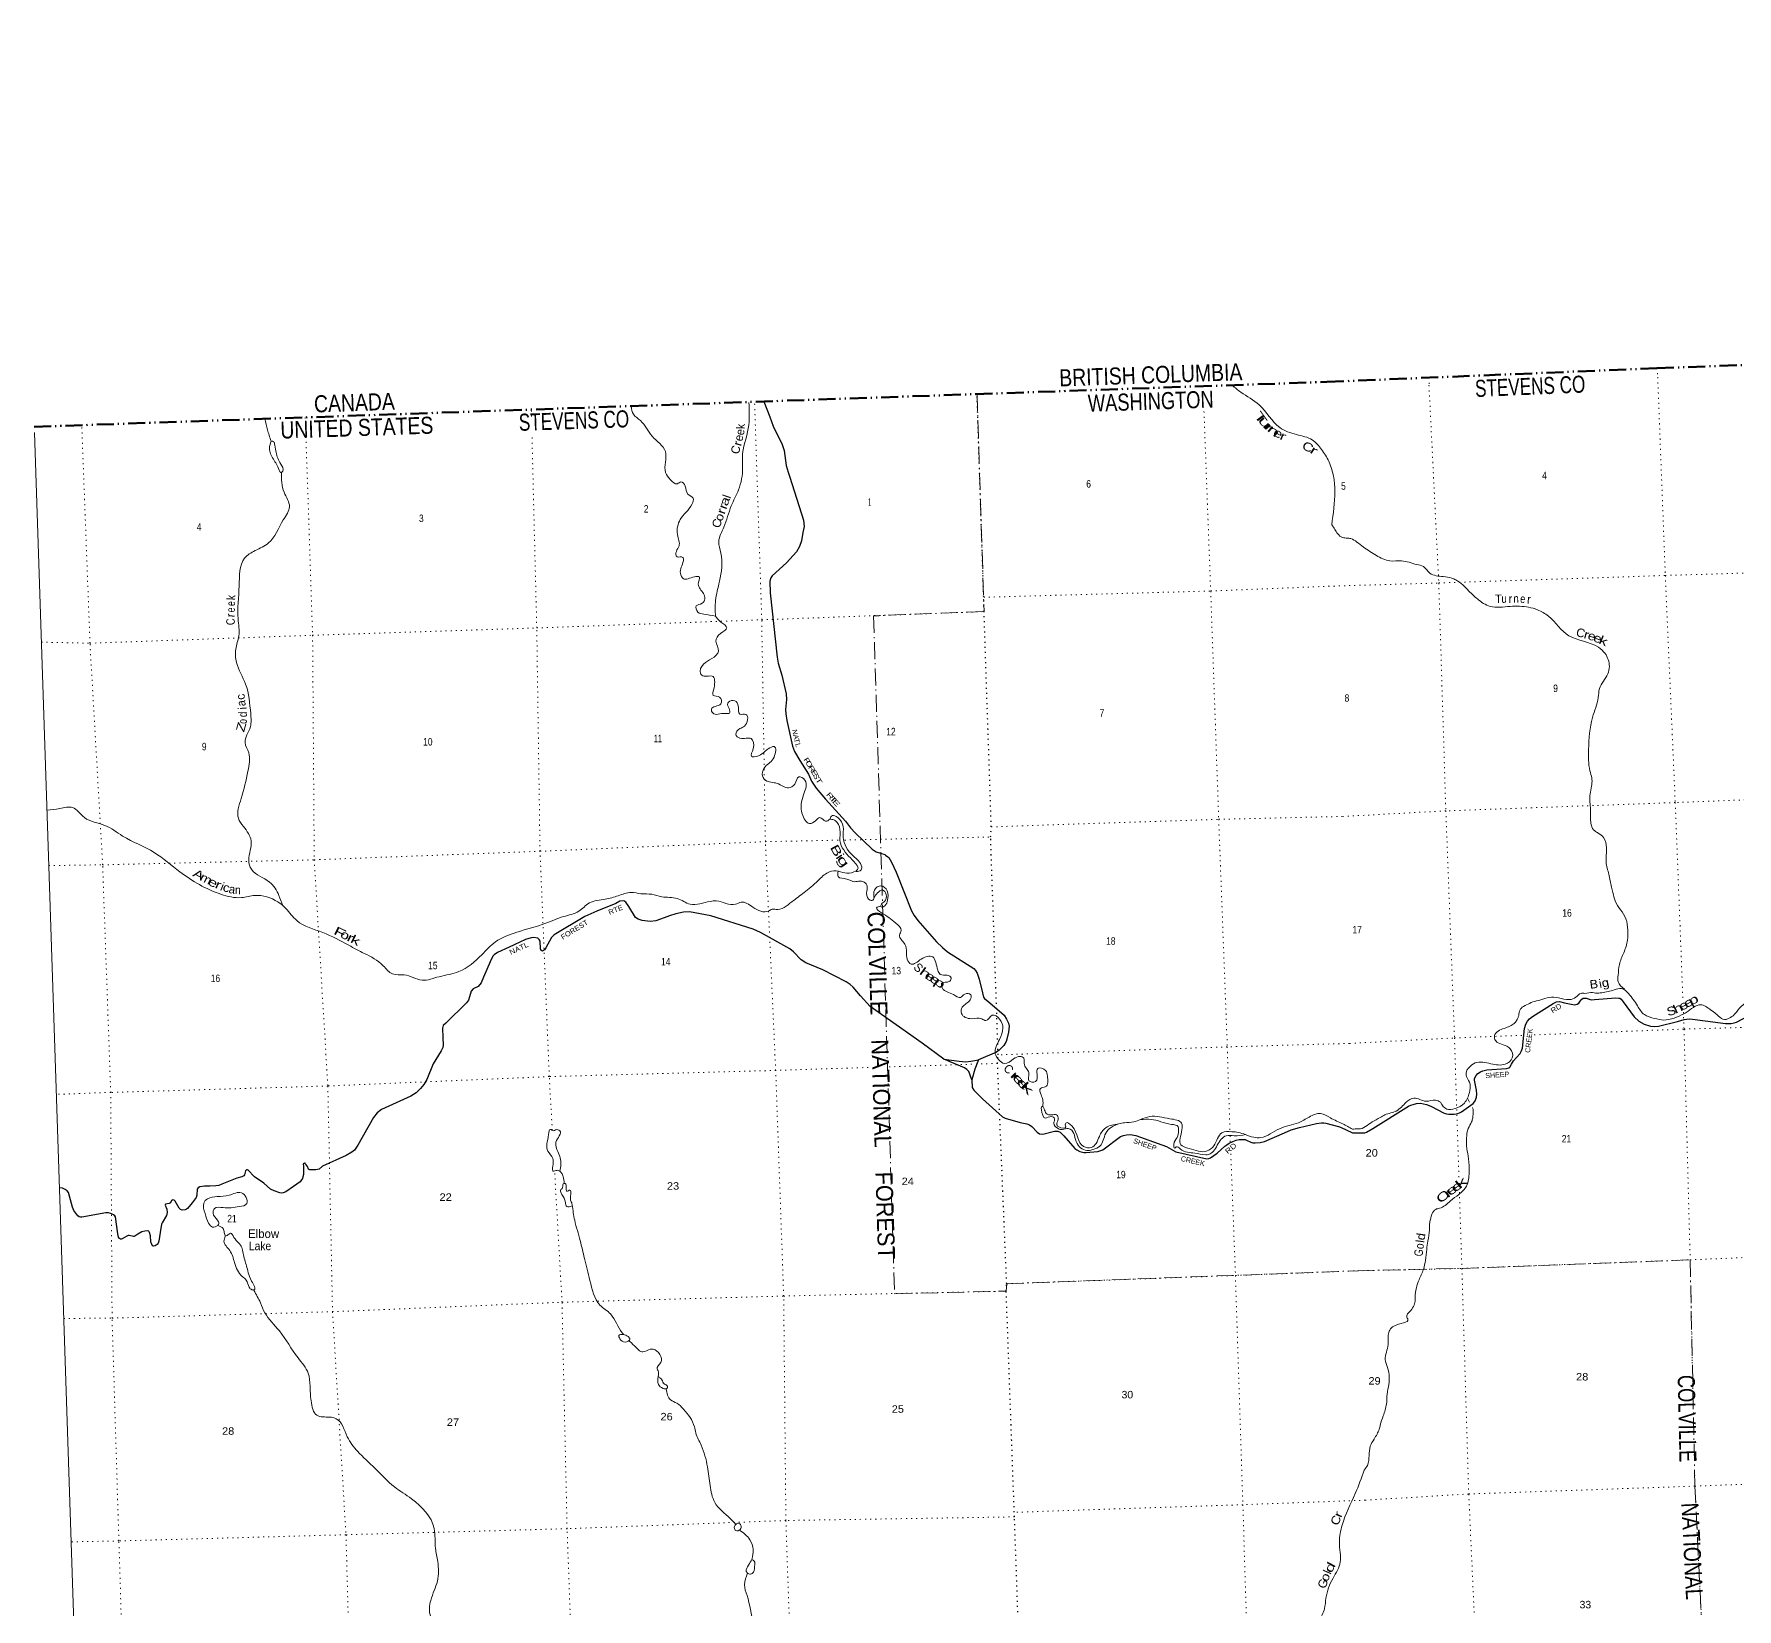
# Model space of a CAD drawing. Header units: feet. Extents: x 727543 to 978287, y 379550 to 572970.
# Drawn here: x 727543 to 767465, y 536033 to 572955 of the extents above; entities that cross this region are included whole.
import ezdxf
from ezdxf.enums import TextEntityAlignment as Align

# ---------------------------------------------------------------- set-up
doc = ezdxf.new("R2010")
doc.units = ezdxf.units.FT
doc.header["$LTSCALE"] = 80
for name, pattern in [('DASH_DOUBLE_DOT', [9.2, 5, -1.2, 0.3, -1.2, 0.3, -1.2]), ('DOT_DASHED', [7.7, 5, -1.2, 0.3, -1.2]), ('DOTTED', [1.5, 0.3, -1.2])]:
    doc.linetypes.add(name, pattern=pattern)
for name, color, linetype, lineweight in [('10', 7, 'DASH_DOUBLE_DOT', 70), ('29', 7, 'Continuous', 25), ('39', 7, 'Continuous', 13), ('4', 7, 'Continuous', 13), ('44', 7, 'DOT_DASHED', 13), ('6', 7, 'DOTTED', 25), ('7', 7, 'DOTTED', 13)]:
    doc.layers.add(name, color=color, linetype=linetype, lineweight=lineweight)
for name, color, linetype in [('12', 7, 'Continuous'), ('30', 7, 'Continuous'), ('41', 7, 'Continuous')]:
    doc.layers.add(name, color=color, linetype=linetype)

msp = doc.modelspace()

# ---------------------------------------------------------------- linework, layer by layer
at = {"layer": '10'}
msp.add_line((727542.54, 563746.48), (757852.77, 564799.83), dxfattribs=at)
msp.add_lwpolyline([(757852.77, 564799.83), (765588.41, 565121.85), (770944.56, 565312.36), (776262.21, 565505.48), (781581.56, 565706.76), (788135.89, 565939.78)], dxfattribs=at)
at = {"layer": '29'}
for points in [[(744648.19, 564340.94), (744791.7, 563980.37), (744871.07, 563765.32), (745078.87, 563333.97), (745126.72, 563193.48), (745178.79, 562838.13), (745220.3, 562683.01), (745258.21, 562562.52), (745578.66, 561555.06), (745593.65, 561412.21), (745564.34, 561267.88), (745531.42, 561075.4), (745486.17, 560942.38), (745413.4, 560816.14), (745183.84, 560557.28), (744847.57, 560256.08), (744812.99, 560209.34), (744789.93, 560124.74), (744803.07, 559854.74), (744964.35, 558342.75), (744988.36, 558208.33), (745074.61, 557924.97), (745175.04, 557489.43), (745180.12, 557351.57), (745161.89, 557120.77), (745163.72, 557013.95), (745190.75, 556859.43), (745322.12, 556258.27), (745373.52, 556133.48), (745496.82, 555922.08), (745697.95, 555600.55), (745769.02, 555437.49), (745877.28, 555272.14), (746096.29, 555013.84), (746566.32, 554498.45), (746679.79, 554345), (746789.88, 554224.17), (747194.57, 553841.21), (747285.53, 553780.39), (747485.79, 553721.24), (747505.7, 553708.18), (747562.27, 553668.56), (747579.24, 553645.92), (747644.01, 553543.44), (747750.2, 553305.16), (748115.25, 552400.3), (748173.22, 552290.21), (748261.03, 552175.61), (748700.51, 551675.22), (748840.74, 551537.35), (748959.53, 551441.13), (749571, 551043.54), (749615.74, 550999.61), (749649.68, 550937.34), (749703.4, 550800.19), (749774.38, 550477.84), (749802.42, 550376.94), (749827.02, 550342.53), (749950.44, 550246.2), (750283.26, 549952.4), (750340.03, 549859.02), (750385.08, 549765.6), (750402.05, 549697.68), (750390.33, 549556.08), (750351.14, 549392.01), (750334.17, 549335.4), (750277.6, 549239.17), (750170.12, 549131.62), (750109.79, 549087.4), (749683.28, 548907.99)], [(746035.78, 551013.16), (746035.78, 551013.16), (745638.92, 551181.46), (745526.6, 551252.11), (745344.76, 551436.18), (745259.72, 551504.58), (744573.76, 551890.81), (744400.05, 551971.11), (743411.09, 552279.46), (742905.24, 552373.65), (742765.18, 552370.18), (742589.82, 552330.56), (742443.6, 552285.79), (742312.63, 552234.33), (742123.26, 552164.84), (741987.66, 552147.68), (741796.56, 552172.85), (741707.33, 552200.36), (741639.89, 552245.74), (741482.94, 552504.33), (741418.83, 552605.1), (741370.3, 552637.4), (741277.41, 552622.08), (741182.26, 552571.85), (740735.83, 552389.68), (740455.69, 552264.18), (739738.72, 551835.26), (739704.78, 551806.96), (739677.26, 551772.9), (739543.22, 551531.72), (739512.44, 551484.31), (739463.81, 551452.06), (739427.59, 551467.32), (739417.9, 551506.87), (739407.69, 551690.18), (739387.99, 551727.71), (739349.44, 551754.62), (739252.22, 551773), (739195.65, 551767.33), (739065.54, 551730.54), (738927.8, 551668.26), (738681.38, 551551.16)], [(738681.38, 551551.16), (738403.68, 551419.21), (738331.03, 551371.48), (738296.19, 551334.3), (738234.62, 551202.36), (738082.54, 550843.43), (738024.66, 550714.47), (737957.62, 550628.84), (737837.98, 550567.29), (737793.22, 550515.73), (737753.58, 550385.06), (737724.84, 550306.91), (737682.35, 550241.1), (737193.66, 549768.69), (737136.52, 549712.55), (737119.61, 549648.85), (737128.97, 549431.19), (737137.11, 549249.82), (737125.2, 549197.44), (737089.47, 549118.85), (736901.62, 548811.08), (736749.75, 548446.1), (736678.3, 548328.54), (736600.83, 548230.61), (736497.28, 548136.09), (736374.61, 548050.6), (735690.18, 547740.46), (735586.51, 547666.26), (735504.1, 547557.91), (735131.69, 546904.12), (735051.43, 546790.11), (734992.53, 546740.76), (734857.37, 546665.8), (734307.18, 546413.15), (734225.56, 546339.45), (734151.89, 546326.61), (734011.04, 546323.29), (733988.42, 546334.61), (733973, 546346.19), (733955.02, 546404.06), (733908.7, 546470.96), (733900.73, 546481.79), (733880.93, 546484.62), (733866.79, 546478.96), (733854.76, 546466.94), (733858.74, 546408.54), (733859.21, 546216.79), (733846.99, 546161.97), (733832.85, 546125.17), (733813.05, 546091.21), (733778.8, 546048.27), (733624.4, 545935.53), (733442.52, 545808.18), (733379.16, 545785.08), (733335.04, 545782.71), (733301.1, 545788.37), (733168.16, 545833.65), (733087.73, 545875.15), (732930.88, 546012.63), (732711.48, 546163.92), (732565.69, 546319.04), (732543.67, 546329.25), (732520.43, 546327.53), (732502.49, 546303.49), (732475.18, 546211.49), (732458.37, 546186.78), (732415.78, 546163.38), (732295.93, 546134.3), (731946.27, 545992.08), (731872.71, 545956.77), (731803.56, 545948.4), (731663.39, 545945.28)], [(748871.8, 548920.14), (748360.4, 549296.72), (747147.71, 550157.88), (746920.9, 550409.83), (746747.68, 550606.91), (746674.14, 550674.84), (746579.42, 550736.23), (746035.78, 551013.16)], [(758455.68, 547190.78), (758706.97, 547190.88), (758740.33, 547195.65), (758780.34, 547210.91), (758928, 547297.66), (759766.4, 547816.28), (759823.58, 547844.89), (759875.03, 547862.05), (759951.25, 547881.12), (760042.71, 547886.84), (760117, 547877.3), (760189.43, 547860.15), (760292.3, 547816.28), (760604.8, 547656.12), (760655.32, 547639.93), (760706.77, 547630.39), (760833.45, 547633.24), (760918.27, 547647.55), (760960.19, 547660.9), (761008.75, 547686.63), (761283.14, 547884.92), (761314.61, 547918.3), (761331.75, 547946.9), (761347, 547981.23), (761359.35, 548029.83), (761363.2, 548104.21), (761359.35, 548197.62), (761313.62, 548426.43), (761313.65, 548460.77), (761317.47, 548483.65), (761351.73, 548540.83), (761393.68, 548586.61), (761450.82, 548624.72), (761508.01, 548649.53), (761603.25, 548670.49), (762060.56, 548700.99), (762115.85, 548716.27), (762137.77, 548730.57), (762152.02, 548746.75), (762177.78, 548804.93), (762227.32, 548885.01), (762296.84, 548960.3), (762380.68, 549051.83), (762410.24, 549102.37), (762434.03, 549181.48), (762487.38, 549639.09), (762515.04, 549743.02), (762555.98, 549814.51), (762598.88, 549865.05), (762670.3, 549921.28), (763158.1, 550226.36), (763235.3, 550265.46), (763302.91, 550272.12), (763424.86, 550241.61), (763577.3, 550211.1), (763667.84, 550198.72), (763722.11, 550211.1), (763759.3, 550233.04), (763790.71, 550279.74), (763827.9, 550324.56), (763859.31, 550348.38), (763888.87, 550351.26), (763927.9, 550348.38), (764026.99, 550317.88), (764064.17, 550313.12), (764126.07, 550317.88), (764629.11, 550356.01), (764692.97, 550355.07), (764720.57, 550348.38), (764750.14, 550324.56), (764796.79, 550264.49), (765055.93, 549913.66)], [(765055.93, 549913.66), (765165.52, 549809.77), (765293.19, 549743.02), (765439.91, 549695.36), (765527.56, 549687.74), (765628.55, 549697.26), (766070.61, 549804.04), (766228.77, 549851.72), (766286.21, 549862.48), (766346.91, 549866.97), (766423.12, 549863.16), (767198.64, 549758.28), (767330.12, 549760.19), (767400.63, 549769.73), (767457.78, 549788.78), (767716.92, 549926.07)], [(748871.8, 548920.14), (749231.94, 548870.98), (749383.8, 548862.75), (749504.23, 548873.06), (749683.28, 548907.99)], [(749526.89, 548439.9), (749458.41, 548629.12), (749412.08, 548681.61), (749359.33, 548716.26), (748871.8, 548920.14)], [(749683.28, 548907.99), (749596.71, 548684.74), (749526.89, 548439.9)], [(749526.89, 548439.9), (749536.96, 548260.62), (749576.14, 548194.8), (749774.38, 547990.9), (750243.66, 547569.31), (750310.44, 547536.5), (750658.35, 547434.41), (750820.67, 547405.15), (750880.48, 547380.11), (750933.81, 547342.89), (751060.56, 547207.17), (751114.83, 547167.41), (751196.14, 547165.79), (751464.24, 547232.31), (751544.76, 547235.34), (751601.33, 547207.03), (751684.15, 547125.44), (751942.59, 546826.23), (751991.66, 546793.81), (752059.54, 546754.19), (752150.05, 546737.21), (752202.02, 546734.97), (752483.81, 546754.19), (752598.62, 546792.14), (753014.55, 547106.4), (753083.45, 547133.45), (753153.33, 547147.91), (753241.84, 547156.09), (753374.24, 547129.9), (754093.9, 546872.1), (754308.21, 546752.91), (755036.8, 546586.28), (755080.36, 546593.57), (755119.96, 546604.89), (755280.79, 546714.47), (755459.28, 546884.64), (755502.6, 546915.23), (755561.2, 546950.18), (755646.93, 546992.9), (755725.25, 547023.77), (755793.69, 547037.8), (755860.54, 547040.89), (755934.56, 547035.09), (755969.56, 547022.02), (756065, 546975.85), (756112.68, 546963.77), (756172.15, 546961.51), (756290.95, 546967.17), (756388.89, 546991.96), (756856.58, 547197.12), (757015.04, 547267.18), (757208.85, 547321.27), (757606.22, 547414.81), (757722.16, 547428.5), (757779.79, 547426.17), (757828.37, 547419.05), (758120.61, 547343.65), (758167.94, 547326.74), (758455.68, 547190.78)], [(729452.95, 545222.9), (729434.57, 545249.9), (729403.45, 545272.54), (729344.01, 545305.64), (729290.31, 545317.83), (729223.52, 545315.28), (728665.22, 545215.94), (728634.07, 545216.6), (728600.17, 545224.43), (728569.05, 545247.07), (728518.79, 545309.2), (728475.71, 545371.6), (728445.81, 545453.84), (728350.15, 545795.46), (728320.15, 545832.94), (728273.75, 545863.26), (728207.01, 545895.2), (728137.3, 545908.08)], [(731663.39, 545945.28), (731535.4, 545942.44), (731431.47, 545928.46), (731391.87, 545905.82), (731365.57, 545871.52), (731358.28, 545731.96), (731340.96, 545677.98), (731248.2, 545552.24), (731136.49, 545420.9), (731117.51, 545406.28), (731083.57, 545389.29), (731015.64, 545382.08), (730978.92, 545394.95), (730943.86, 545431.89), (730854.33, 545592.06), (730826.18, 545618.55), (730797.9, 545624.21), (730777.37, 545617.45), (730766.78, 545607.23), (730741.33, 545553.45), (730710.1, 545534.2), (730626.43, 545520.99), (730619.7, 545499.68), (730658.39, 545405.1), (730662.13, 545329.86), (730645.37, 545257.26), (730545.09, 545083.95), (730532.02, 545052.49), (730500.58, 544860.25), (730471.61, 544651.25), (730449.99, 544605.31), (730425.99, 544578.9), (730384.94, 544545.87), (730353.83, 544540.21), (730330.94, 544547.09), (730300.09, 544579.83), (730279.73, 544640.06), (730268.96, 544780.96), (730251.99, 544860.73), (730233.34, 544886.62), (730195.42, 544894.69), (730137.13, 544889.09), (730070.97, 544874.88), (729977.23, 544820.55), (729906.92, 544772.99), (729889.95, 544763.79), (729873, 544764.18), (729772.17, 544784.65), (729749.94, 544785.02), (729734.38, 544781.48), (729716.58, 544770.47), (729604.62, 544705.73), (729587.31, 544702.94), (729567.5, 544705.07), (729542.2, 544715.52), (729529.32, 544728.42), (729519.42, 544750.35), (729508.45, 544825.29), (729452.95, 545222.9)]]:
    msp.add_lwpolyline(points, dxfattribs=at)
at = {"layer": '39'}
msp.add_line((761147.63, 548009.28), (761198.2, 547912.39), dxfattribs=at)
for points in [[(757965.67, 561450.71), (757896.29, 562938.85), (757726.84, 563215.02), (757509.87, 563439.67), (757137.84, 563564.77), (756746.39, 563731.82), (756265.68, 564258.78), (755834, 564558.33), (755630.4, 564720.5)], [(743516.14, 559310.53), (743241.62, 559353.35), (743104.53, 559404.13), (743068.05, 559546.85), (743207.96, 559609.54), (743269.67, 559716.58), (743157.77, 559948.28), (743114.06, 560060.42), (743139.77, 560223.13), (743022.16, 560229.91), (742768.39, 560184.23), (742693.89, 560311.7), (742764.43, 560605.27), (742751.99, 560685.91), (742617.97, 560700.32), (742600.16, 560827.38), (742663.37, 560952.68), (742625.38, 561218.87), (742692.21, 561571.05), (742969.12, 561939.32), (742995.7, 562071.69), (742865.25, 562173.27), (742809.35, 562357.96), (742709.35, 562456.36), (742625.62, 562411.46), (742465, 562506.11), (742348.82, 562674.91), (742342.83, 563166.76), (742032.85, 563528.48), (741759.28, 563891.24), (741595.08, 564040.46), (741540.75, 564227.69)], [(744303, 564320.45), (744286.87, 563709.95), (744148.17, 563039.86), (744153.4, 562786.92), (744058.84, 562271.97), (743887.51, 561892.52), (743713.49, 561395.56), (743595.74, 561054.08), (743645.87, 560788.24), (743612.23, 560125.19), (743519.98, 559671.05), (743516.14, 559310.53)], [(732955.1, 563933.32), (733018.06, 563675.33), (733052, 563550.75), (733102.58, 563410.46)], [(733102.58, 563410.46), (733060.69, 563247.29), (733153.19, 562986.7), (733292.03, 562733.5), (733330.12, 562675.86), (733373.69, 562709.5), (733326.52, 562872.16), (733217.49, 563144.43), (733186.27, 563315.65), (733155.58, 563397.79), (733102.58, 563410.46)], [(733342, 562671.28), (733404.13, 562212.27), (733531.25, 561873.7), (733386.16, 561567.89), (733039.4, 561023.5), (732724.67, 560844.48), (732478.72, 560667.42), (732351.64, 560015.89), (732325.18, 559243.7), (732342.61, 558847.35), (732270.57, 558535.51), (732289.79, 558218.17), (732500.54, 557715.95), (732621.63, 557022.87), (732614.2, 556716.92), (732489.28, 556342.84), (732575.01, 556106.36), (732557.02, 555674.57), (732397.34, 555030.21), (732333.63, 554568.79), (732452.53, 554375.76), (732632.13, 554042.73), (732576.51, 553581.53), (732637.16, 553372.68), (733064.74, 553075.04), (733284.38, 552757.32), (733371.73, 552522.91)], [(764826.13, 550559.93), (764681.19, 550734.19), (764679.38, 550887.88), (764708.11, 551141.84), (764810.81, 551416.77), (764900.56, 551713.48), (764905.84, 551946.33), (764861.3, 552213.73), (764608.89, 552633.17), (764557.11, 552825.44), (764521.92, 552953.6), (764461.87, 553256.83), (764398.48, 553541.74), (764407.83, 553879.94), (764338.22, 554116.05), (764215, 554220.68), (764130.19, 554272.13), (764029.93, 554569.81), (764026.16, 554881.22), (764013.4, 555004.15), (764062.34, 555364.07), (764062.63, 555515.81), (764019.92, 555682.12), (763986.72, 556182.6), (764079.41, 556932.59), (764213.22, 557398.86), (764241.63, 557608.3), (764436.56, 557955.48), (764474.41, 558128.85), (764373.93, 558432.6), (764216.74, 558580.46), (763527.54, 558847.99), (763047.34, 559305.43), (762788.94, 559457.59), (762367.52, 559538.91), (762149.34, 559536.81), (761676.44, 559537.3), (761382.89, 559710.41), (761181.77, 559897.09), (760876.84, 560156.76), (760778.21, 560199.59), (760576.73, 560236.56), (760266.54, 560315.97), (760115.24, 560468.11), (759957.7, 560518.85), (759604.82, 560604.76), (759330.06, 560602.56), (759011.97, 560730.24), (758856.77, 560825.58), (758555.39, 561044.92), (758410.83, 561126.5), (758327.55, 561137.54), (758219.9, 561151.72), (758105.45, 561238.47), (758038.9, 561341.17), (757965.67, 561450.71)], [(743516.14, 559310.53), (743639.6, 559170.28), (743785.19, 559034.71), (743639.16, 558903), (743527, 558719.61), (743588.28, 558488.51), (743431.33, 558313.97), (743238.84, 558178.92), (743163.84, 557970.26), (743250.82, 557901.87), (743441.08, 557903.22), (743483.35, 557629.06), (743466.2, 557450.39), (743615.08, 557412.1), (743639.83, 557254.87), (743420.69, 557131.21), (743455.72, 557039.07), (743749.54, 557029.19), (743848.6, 557034.03), (743835.47, 557138.94), (743805.46, 557267.68), (743931.1, 557334.01), (744043.23, 557235.96), (744090.23, 557008.5), (744232.06, 557004.43), (744199.49, 556728.14), (744089.8, 556670.35), (743994.45, 556536.03), (744090.17, 556445.61), (744353.53, 556438.92), (744400.94, 556197.3), (744359.35, 556024.01), (744527, 556036.88), (744672.06, 556132.11), (744755.27, 556195.22), (744895.36, 556251.84), (744890.35, 556002.65), (744684.22, 555778.12), (744614.37, 555602.01), (744689.28, 555460.38), (744962.65, 555387.16), (745230.93, 555279.37), (745376.04, 555372.58), (745474.45, 555541.4), (745610.21, 555466.29), (745581.63, 555121.27), (745552.03, 554670.94), (745722.36, 554449), (745866.32, 554511.81), (745967.34, 554589.6), (746099.52, 554498.19), (746201.23, 554551.7)], [(727843.31, 554761.36), (728150.73, 554798.22), (728441.6, 554820.66), (728721.57, 554587.66), (729200.58, 554402.84), (729618.68, 554153.53), (730360.6, 553765.6), (730962.67, 553312.96), (731921.04, 552789.45), (732403.1, 552710.01), (732717.49, 552759.44), (733258.27, 552608.77), (733444.84, 552456.14), (733704.06, 552169.91), (734313.29, 551891.6), (734921.12, 551590.98), (735282.81, 551402.83), (735730.44, 551111.83), (735944.41, 550921.51), (736218.35, 550898.92), (736641, 550773.24), (737039.47, 550855.43), (737501.69, 550973.85), (738038.95, 551369.76), (738362.28, 551672.54), (738861.88, 551899.33), (739538.15, 552106.84), (739952.69, 552264.4), (740313.48, 552390.06), (740560.99, 552583.37), (740932.88, 552674.92), (741238.36, 552752.44), (741539.8, 552829.85), (741771.44, 552799.98), (742022.84, 552786.88), (742259.34, 552728.8), (742620.83, 552688.45), (742922.24, 552555.28), (743394.05, 552621.33), (743537.43, 552633.5), (743985.11, 552553.08), (744121.32, 552603.52), (744393.94, 552485.73), (744760.93, 552394.91), (744846.81, 552435.82), (744976.56, 552429.38), (745178.65, 552512.07), (745347.05, 552640.36), (745634.37, 552857.07), (745956.2, 553141.58), (746190.18, 553312.23), (746398.24, 553328.27), (746600.06, 553279.33), (746814.82, 553329.87)], [(746200.28, 554551.2), (746257.63, 554632.26), (746382.4, 554587.21), (746509.97, 554374.19), (746515.08, 554125.29), (746742.19, 553688.32), (746945.87, 553432.91), (746910.11, 553338.76), (746815.21, 553329.99), (746854.22, 553381.71), (746835.72, 553462.18), (746680.88, 553637.98), (746436.37, 554046.11), (746436.93, 554309.35), (746327.91, 554510.75), (746248.04, 554542.9), (746201.23, 554551.7)], [(746392.75, 553328.66), (746393.74, 553202.6), (746595.85, 553143.55), (746779.81, 553081.96), (746900.83, 553097.55), (747033.75, 553050.71), (747074.27, 552978.96), (747060.82, 552812.55), (747146.54, 552646.93), (747223.06, 552661.26), (747233.92, 552706.11)], [(747235.93, 552707.59), (747245, 552884.6), (747397.91, 552988.16), (747543.1, 552866.75), (747553.41, 552648.37), (747486.32, 552516.88), (747404.03, 552492.27), (747397.03, 552524.46), (747477.35, 552617.86), (747521.2, 552783.11), (747431.15, 552887.87), (747317.65, 552821.87), (747233.43, 552704.09)], [(773517.57, 552788.21), (773276.29, 552652.62), (773119.06, 552565.84), (772975.38, 552451.94), (772850.67, 552348.89), (772663.38, 552174.2), (772457.26, 552014.75), (772389.17, 551945.43), (772364.7, 551897.99), (772429.38, 551738.56), (772583.38, 551568.33), (772585.9, 551449.06), (772483.01, 551285.38), (772230.74, 551223.33), (771991.43, 551139.51), (771882.44, 551082.83), (771821.13, 550888.34), (771802.02, 550594.28), (771742.58, 550403.91), (771491.92, 550299.44), (771358.33, 550464.37), (771214.51, 550685.57), (770985.3, 550867.15), (770673.34, 550780.61), (770446.56, 550579.93), (770191.81, 550529.92), (770075.04, 550412.26), (769898.71, 550213.46), (769600.41, 550139.57), (769213.59, 550161.5), (768843.91, 550157.77), (768552.86, 550159), (768266.23, 550150.29), (768151.49, 550085.3), (768095.91, 550058.94), (767992.24, 550127.89), (767738.72, 550257.98), (767527.87, 550116.56), (767376.93, 549940.97), (767248.45, 549865.35), (767172.23, 549850.36), (767035.81, 549930.22), (766973.04, 549986.53), (766848.19, 550080.99), (766615.39, 550197.7), (766276.7, 550017.1), (766223.29, 549986.77), (765747.93, 549839.49), (765528.21, 549877.79), (765294.39, 549968.16), (765131.01, 550172.44), (764924.03, 550460.06), (764757.82, 550579.26), (764587.29, 550546.57), (764298.86, 550479.12), (764151.62, 550471.59), (764082.39, 550485.18), (763897.28, 550464.08), (763810.35, 550464.87), (763688.46, 550375.34), (763535.08, 550316.99), (763278.96, 550355.95), (763062.27, 550368.07), (762864.33, 550312.1), (762676.26, 550262.57), (762533.35, 550194.5), (762405.1, 550112.82), (762371.24, 550046.81), (762339.91, 549914.14), (762312.1, 549848.36), (762258.37, 549773.52), (762171.73, 549713.63), (762048.62, 549656.41), (761791.81, 549501.13), (761783.09, 549411.79), (761837, 549322.77), (761980.8, 549261.4), (762150.28, 549162.55), (762198.71, 548951.94), (762034.51, 548806.2), (761698.75, 548813.85), (761328.23, 548832.34), (761184.76, 548725.81), (761134.45, 548667.28), (761128.03, 548517.34), (761207.68, 548336.22), (761192.94, 548139.43), (761075.04, 547892.25), (760859.69, 547762.79), (760660.06, 547751.27), (760516.53, 547911.79)], [(747395.18, 552508.31), (747293.36, 552468.88), (747409.99, 552354.75), (747579.16, 552244.15), (747742.96, 552109.09), (747869.31, 551938.55), (747833.95, 551830.24), (747957.53, 551615.07), (747997.19, 551431.95), (748012.06, 551266.34), (748106.51, 551149.56), (748339.92, 551269.58), (748609.81, 551317.74), (748730.05, 551007.32), (748787.5, 550909.74), (748950.02, 550890.06), (749042.78, 550831.95), (749008.69, 550749.99), (748819.77, 550702.11), (748837.17, 550589.21), (749096.62, 550436.63), (749264.69, 550364.46), (749363.51, 550448.26), (749501.69, 550429.91), (749488.76, 550316.16), (749303.49, 550140.82), (749285.41, 549994.52), (749513.71, 549869.4), (749760.71, 549868.32), (749855.09, 549824.43), (750007.31, 549952.26), (750186.3, 549852.06), (750256.83, 549651.59), (750177.39, 549386.11), (750077.72, 549049.2), (750158.65, 548909.76), (750290.77, 548820.38), (750508.35, 548927.79), (750658.55, 548984.71), (750744.66, 548946.66), (750759.36, 548787.12), (750827.22, 548679.71), (750866.41, 548583.63), (750865.15, 548415.54), (751019.52, 548397.66), (751059.03, 548572.91), (751071.51, 548702.85), (751257.02, 548657.5), (751299.23, 548527.09), (751249.89, 548270.57), (751135.47, 548236.95), (751149.99, 548083.48), (751189.58, 547973.24), (751193.99, 547819.48)], [(751193.96, 547820.64), (751158.16, 547798.22), (751157.88, 547737.47), (751250.65, 547537.63), (751393.22, 547578.12), (751467.55, 547527.59), (751448.37, 547419.73), (751549.23, 547293.87), (751655.05, 547271.72), (751785.95, 547295.69), (751834.96, 547280.88), (751996.47, 546943.29), (752259.97, 546779.33), (752369.13, 546806.03), (752530.6, 546883.55), (752667.77, 547183.06), (752797.39, 547322.4), (752974.43, 547404.57)], [(752973.18, 547404.33), (752668.1, 547312.65), (752517.98, 547111.98), (752441.7, 546947.84), (752333.06, 546853.64), (752148.3, 546872.69), (751871.25, 547356.83), (751731.67, 547423.73), (751716.65, 547382.81), (751730.06, 547338.65), (751564.26, 547331.91), (751520.21, 547385.33), (751551.01, 547511.74), (751515.57, 547618.04), (751396.23, 547614.65), (751271.74, 547649.59), (751224.11, 547757.57), (751193.99, 547819.48)], [(760516.53, 547911.79), (760399.43, 547962.02), (760174.11, 547935.37), (759892.39, 548009.79), (759710.27, 547909.91), (759479.61, 547705.03), (759212.2, 547616.11), (759101.42, 547553.3), (758913.41, 547449.15), (758596.3, 547285.54), (758578.06, 547286.88), (758452.91, 547281.01)], [(761264.34, 547785.65), (761267.25, 547780.08), (761280.4, 547647.05), (761270.19, 547543.5), (761245.48, 547449.51), (761164.32, 547298.78), (761126.45, 547072.8), (761133.73, 546828.29), (761173.23, 546587), (761185.54, 546263.77), (761124.89, 545945.9), (760944.45, 545748.97), (760750.05, 545600.07), (760624.82, 545492.21), (760491.93, 545426.54), (760403.98, 545400.99), (760313.29, 545288.34), (760267.74, 545104.56), (760254.98, 545015.07), (760256.66, 544918.02), (760220.09, 544657.7), (760193.17, 544462.48), (760164.59, 544204.48), (760113.99, 543994.21), (760012.31, 543745.61), (759950.7, 543559.2), (759920.74, 543337.56), (759920.88, 543280.92), (759817.18, 543032.25), (759724.22, 542872.99), (759746.01, 542831.32), (759420.91, 542665.39), (759289.74, 542448.05), (759289.9, 542231.59), (759218.53, 541876.9), (759271.87, 541696.83), (759315.02, 541465.79), (759259.6, 541010.55), (759249.92, 540840.25), (759171.66, 540560.15), (759103.29, 540339.1), (759078.5, 540247.13), (758959.98, 540016.11), (758869.34, 539848.85), (758841.25, 539631.33), (758801.66, 539397.19), (758728.38, 539287.28)], [(752973.18, 547404.33), (753106.05, 547430.38), (753322.02, 547452.71), (753484.47, 547505.92)], [(753484.47, 547505.92), (753703.09, 547576.92), (754172.2, 547525.46), (754446.56, 547417.84), (754454.95, 547266.22), (754428.57, 546915.19), (754619.63, 546827.86), (755044.14, 546769.61), (755199.39, 546890.96), (755390.22, 547195.6), (755622.31, 547220.42), (755778.65, 547204.61), (755942.09, 547152.56)], [(755942.09, 547152.56), (755681.68, 547126.94), (755491.36, 547127.61), (755376.25, 547047.4), (755189.68, 546762.33), (755082.95, 546689.52), (755012.6, 546679.81), (754753.05, 546718.64), (754413.09, 546819.59), (754320.68, 546865.55), (754285.08, 546836.2), (754260.33, 546922.56), (754340.71, 547084.8), (754374.5, 547247.74), (754365.83, 547338.6), (754210.42, 547392.91), (753729.28, 547510.85), (753485.04, 547506.11)], [(755942.09, 547152.56), (756136.16, 547091.26), (756302.43, 547081.81), (756741.81, 547290.69), (757187.15, 547432.92), (757438.43, 547565.6), (757705.31, 547648.09), (757934.98, 547545.28), (758224.92, 547403.11), (758452.91, 547281.01)], [(739869.2, 546293.77), (739892.42, 546455.69), (739825.17, 546753.45), (739778.34, 546974.84), (739867.78, 547244.65), (739767.97, 547266.11), (739717.98, 547244.44), (739648.28, 547274.86), (739605.12, 547156.2), (739587.99, 546764.93), (739704.29, 546592.08), (739701.41, 546409.77), (739714.89, 546292.72), (739795.22, 546315.25), (739864.52, 546298.99)], [(739969.47, 546014.12), (739949.19, 546169.79), (739910.52, 546247.66), (739864.52, 546298.99)], [(731850.19, 545018.46), (731729.7, 544984.67), (731633.99, 545075.08), (731552.65, 545299.55), (731523.27, 545547.76), (731609.43, 545649.42), (731836.78, 545698.4), (732115.17, 545732.63), (732403.03, 545789.4), (732513.42, 545681.17), (732527.71, 545535.79), (732355.67, 545464.09), (731975.74, 545441.15), (731769.94, 545417.08), (731738.63, 545308.88), (731840.36, 545149.79), (731871.11, 545065.62), (731849.6, 545018.29)], [(740161.35, 545485.08), (740029.99, 545469.5), (739999.01, 545561.75), (739918.66, 545751.82), (739885.53, 545848.07), (739930.32, 545910.09), (739961.86, 546010.19), (739990.36, 546004.93), (740015.51, 545904.41), (740035.91, 545828.05), (740102.08, 545850.17), (740125.1, 545753.64), (740121, 545613.81), (740153.66, 545533.75), (740158.64, 545501.5)], [(740158.64, 545501.5), (740217.45, 545144.79), (740346.48, 544668.58), (740445.46, 544252.27), (740575.66, 543735.61), (740808.85, 543157.08), (741057.78, 542947.5), (741329.56, 542505.73), (741359.5, 542468.93)], [(731850.19, 545018.46), (731973.65, 544949.07), (732002.55, 544858.78), (732025.39, 544768.32)], [(732025.39, 544768.32), (731994.25, 544654.05), (732130.02, 544437.2), (732243.5, 544150.89), (732424.94, 543823.98), (732516.43, 543739.52), (732585.97, 543573.44), (732650.36, 543516.55), (732701.1, 543511.92), (732642.48, 543720.83), (732522.93, 544077.84), (732443.73, 544369.18), (732413.49, 544506), (732228.53, 544743.72), (732144.84, 544838.53), (732107.04, 544815.18), (732025.39, 544768.32)], [(741919.19, 517997.78), (741710.99, 518316.7), (741612.02, 518591.28), (741498.43, 518881.64), (741385.38, 519012.06), (741325.03, 519139.93), (741334.71, 519508.71), (741271.21, 519958.43), (741222.1, 520471.32), (741136.8, 521116.82), (741067.98, 521610.93), (740999.64, 521947.12), (740890.37, 522369.22), (740648.22, 522977.86), (740461.73, 523551.65), (740218.4, 524342.49), (740137.69, 524757.29), (740160.82, 525221.62), (740196.31, 525819.93), (740121.73, 526091.15), (740013.29, 526343.19), (739960.83, 526760.83), (739959.84, 526936.95), (739951.2, 527167.53), (739939.09, 527519.49), (739970.03, 527923.3), (739931.27, 528357.52), (739731.19, 528981.53), (739672.34, 529269.4), (739608.33, 529595.59), (739607.36, 530053.16), (739661, 530583.14), (739738.08, 530860.7), (739685.35, 531075.85), (739572.68, 531404.71), (739606.23, 531717.47), (739585.46, 531947.71), (739597.06, 532178.86), (739645.35, 532471.79), (739659.08, 532698.96), (739518.21, 532952.1), (739109.24, 533306.96), (738821.46, 533600.48), (738665.1, 533970.61), (738661.43, 534239.8), (738447.78, 534772.32), (738031.88, 535086.49), (737572.22, 535373.09), (737365.25, 535531.22), (737086.56, 535648.84), (736837.17, 535874.6), (736843.09, 536233.15), (736998.1, 536687.05), (737007.31, 537142.88), (736953.88, 537453.17), (736922.4, 537915.95), (736394.28, 538613.66), (735989.42, 538895.75), (735535.7, 539328.31), (735127.48, 539727.73), (734886.91, 540069.16), (734627.79, 540493.07), (734470.88, 540529.11), (734174.05, 540573.32), (734036.82, 540911.61), (734012.68, 541259.18), (733969.6, 541561.67), (733730.65, 541917.31), (733295.47, 542550.84), (732953.36, 542974.42), (732849.48, 543208.37), (732696.1, 543504.24)], [(741359.5, 542468.93), (741254.38, 542444.87), (741274.85, 542366.49), (741398.53, 542289.01), (741509.95, 542356.97), (741467.75, 542416.51), (741359.5, 542468.93)], [(741477.3, 542329.49), (741615.67, 542200.02), (741818.07, 542059.98), (741988.38, 542121.52), (742059.23, 542121.5), (742236.22, 541808.64), (742151.4, 541660.45), (742172.84, 541618.54), (742172.68, 541482.88)], [(742172.68, 541482.88), (742182.06, 541296.87), (742292.05, 541202.8), (742379.14, 541201.23), (742389.71, 541256.2), (742317.41, 541306.79), (742264, 541404.48), (742199.61, 541461.37), (742172.68, 541483.59)], [(742360.92, 541191.12), (742465.74, 540934.4), (742611.73, 540855.53), (742767.5, 540718.22), (743024.37, 540302.34), (743056.8, 540159.51), (743182.41, 539873.54), (743328.62, 539363.4), (743391.71, 538927.85), (743502.36, 538528.06), (743863.37, 538151.59), (743994.8, 538015.62)], [(758728.38, 539287.28), (758517.29, 538739.97), (758208.57, 537998.24), (758145.04, 537601.6), (758162.11, 537359.12), (758166.58, 537132.47), (757997.16, 536757.13), (757830.42, 536288.73), (757795.07, 536038.68), (757671.48, 535759.8)], [(743994.8, 538015.62), (743958.4, 537943.72), (743996.95, 537869.9), (744093.47, 537892.88), (744114.84, 537994.73), (744058.83, 538041.73), (743994.8, 538015.62)], [(744081.47, 537882.85), (744325.01, 537654.47), (744398.37, 537425.73), (744370.96, 537192.36)], [(744370.7, 537190.07), (744293.45, 537060.32), (744241.04, 536911.02), (744299.36, 536853.96), (744380.04, 536864.35), (744435.97, 537031.97), (744428.5, 537151.22), (744368.57, 537194.06)], [(744270.08, 536869.5), (744197.32, 536599.99), (744257.16, 536348.6), (744399.56, 535688.52), (744472.79, 534969.79), (744492.72, 534486.44), (744597.22, 534371.97), (744522.39, 534228.11), (744315.29, 533896.25), (743744.4, 533402.19), (743552.98, 532876.39), (743459.56, 532533.58), (743013.59, 532271.86), (742991.7, 532117.36), (742949.47, 531966.33), (742883.15, 531737.67), (742693.39, 531294.93), (742457.34, 530913.65), (742288.04, 530605.13), (742255.25, 530195.19), (742150.9, 529880.42), (741903.39, 529687.11), (741727.78, 529528.24), (741375.55, 529244.89), (741120.08, 528905.57), (740988.45, 528624.44), (740687.63, 528172.48), (740631.48, 527800.35), (740467.45, 527378.59), (740144.89, 526907.79), (740145.97, 526446.17), (740216.97, 526158.65), (740149.73, 526015.15)]]:
    msp.add_spline(points, degree=3, dxfattribs=at)
at = {"layer": '4'}
msp.add_lwpolyline([(969937.84, 572954.67), (978041.59, 388968.11), (947496.78, 387643.8), (916945.33, 386361.5), (886396.97, 385118.33), (855846.95, 383920.08), (825295.31, 382766.75), (794742.09, 381652.54), (764187.38, 380580.36), (733631.22, 379550.22), (727552.54, 563611.91)], dxfattribs=at)
msp.add_lwpolyline([(969937.84, 572954.67), (978041.59, 388968.11), (947496.78, 387643.8), (916945.33, 386361.5), (886396.97, 385118.33), (855846.95, 383920.08), (825295.31, 382766.75), (794742.09, 381652.54), (764187.38, 380580.36), (733631.22, 379550.22), (727552.54, 563611.91)], dxfattribs=at)
at = {"layer": '44'}
for points in [[(749650.62, 564514.79), (749814.17, 559414.69), (747225.76, 559314.11), (747716.13, 543422.58), (750333.54, 543484.46), (750344.96, 543657.04), (758566.71, 543960.53)], [(758566.81, 543960.53), (761016.5, 544015.87), (766368.22, 544216.34), (766479.25, 538911.96), (766743.16, 533572.85), (766892.13, 528227.42), (761581.32, 528066.92), (759118.59, 527921.04)]]:
    msp.add_lwpolyline(points, dxfattribs=at)
at = {"layer": '6'}
msp.add_lwpolyline([(751227.3, 518312.1), (751118.74, 522329.74), (750889.97, 527691.37), (750706.81, 532960.15), (750528.57, 538191.1), (750523.47, 538298.26), (750333.54, 543484.46), (750344.96, 543657.04), (750130.8, 548821.91), (750145.29, 549022.77), (749968.56, 554130.25), (749984.02, 554367.59), (749814.17, 559414.69), (749805.54, 559758.26), (749650.62, 564514.79)], dxfattribs=at)
at = {"layer": '7'}
for p, q in [((754948.16, 564698.89), (754955.7, 564496.98)), ((739204.22, 563984.65), (739200.06, 564151.61)), ((733901.21, 563967.46), (733907.03, 563794.61)), ((746546.12, 554059.27), (749968.56, 554130.25)), ((750130.8, 548821.91), (747513.91, 548739.41)), ((755582.26, 547128.1), (755590.06, 546924.76))]:
    msp.add_line(p, q, dxfattribs=at)
for points in [[(765588.41, 565121.85), (765607.51, 564907.84), (765785.59, 560261.73), (766018.61, 554937.65), (766199.79, 550272.54)], [(760251.66, 564899.69), (760245.47, 564720), (760475.39, 560085.08), (760640.43, 554742.26), (760843.11, 549419.07), (760949.71, 546097.14)], [(745460.7, 530572.77), (745348.55, 532807.93), (745168.4, 538105.65), (745116.77, 543368.54), (744928.93, 548651.86), (744688.02, 554020.74), (744601.73, 559221.91), (744434.33, 564333.51)], [(729694.22, 532302.5), (729531.52, 537627.03), (729371.71, 542850.41), (729339.5, 548142.2), (729150.15, 553478.12), (728853.49, 558673.32), (728660.55, 563785.33)], [(754970.38, 564103.81), (755127.44, 559897.52), (755315.23, 554545.35), (755516.72, 549209.78), (755578.77, 547219.15)], [(733920.55, 563392.67), (734073.1, 558860.06), (734110.62, 553594.74), (734430.58, 548292.9), (734539.71, 543001.26), (734855.56, 537772.2), (734998.7, 532472.77)], [(739692.08, 547255.27), (739620.89, 548513.23), (739404.73, 553795.75), (739327.56, 559031.59), (739214.97, 563552.72)], [(758014.57, 560013.09), (760475.39, 560085.08), (765785.59, 560261.73), (771102.45, 560422.45), (776434.86, 560652.54), (781790.08, 560867.29), (787221.98, 561084.92), (788321.43, 561105.86)], [(749805.8, 559750.13), (755127.44, 559897.52), (758014.57, 560013.09)], [(727714.91, 558698.26), (728853.49, 558673.32), (734073.1, 558860.06), (739327.56, 559031.59), (744601.73, 559221.91), (749802.96, 559414.21)], [(788512.99, 555751.88), (787391.82, 555722.06), (781984.36, 555499.27), (776671.46, 555340.73), (771368.01, 555146.12), (766018.61, 554937.65), (760640.43, 554742.26), (758200.43, 554610.41)], [(749984.02, 554367.59), (755315.23, 554545.35), (758200.43, 554610.41)], [(727887.92, 553459.4), (729150.15, 553478.12), (734110.62, 553594.74), (739404.73, 553795.75), (744688.02, 554020.74), (746432.11, 554056.91)], [(762713.51, 549491.24), (766224.87, 549626.73), (771528.14, 549772.77), (776870.95, 549995.16), (782164.77, 550177.27), (787554.14, 550397.35), (788703.71, 550421.32)], [(766209.47, 550023.28), (766224.87, 549626.73), (766368.22, 544216.34), (766479.25, 538911.96), (766743.16, 533572.85)], [(758383.41, 549291.38), (760843.11, 549419.07), (762493.44, 549482.75)], [(758383.41, 549291.38), (755516.72, 549209.78), (750145.29, 549022.77)], [(747096.95, 548726.27), (744934.82, 548658.11), (739620.89, 548513.23), (734430.58, 548292.9), (729339.5, 548142.2), (728064.99, 548097.54)], [(755598.67, 546700.59), (755708.07, 543850.12), (755883, 538476.83), (756043.51, 533158.31), (756257.51, 527841.09), (756313.13, 526346.56)], [(740231.18, 532656.49), (740038.02, 537913.34), (739920.28, 543222.95), (739746.88, 546287.02)], [(760959.04, 545806.38), (761016.5, 544015.87), (761177.44, 538727.53), (761421.09, 533389.69), (761581.32, 528066.92), (761780.43, 522731.46), (761940.21, 518679.28)], [(758566.81, 543960.42), (761016.5, 544015.87), (766368.22, 544216.34), (771706.76, 544444.63), (777041.65, 544662.67), (782360.32, 544882.13), (787755.5, 545055.9), (788895.17, 545069.88)], [(750344.96, 543657.04), (755708.07, 543850.12), (758566.71, 543960.53)], [(728238.55, 542842.23), (729371.71, 542850.41), (734539.71, 543001.26), (739920.28, 543222.95), (745116.77, 543368.54), (750333.54, 543484.46)], [(758751.84, 538582.05), (761177.44, 538727.53), (766479.25, 538911.96), (771895.63, 539112.83), (777229.05, 539369.25), (779579.06, 539441.34)], [(758751.84, 538582.05), (755883, 538476.83), (750523.47, 538298.26)], [(750528.57, 538191.1), (745168.4, 538105.65), (740038.02, 537913.34), (734855.56, 537772.2), (729531.52, 537627.03), (728411.5, 537605.14)]]:
    msp.add_lwpolyline(points, dxfattribs=at)

# ---------------------------------------------------------------- texts
at = {"layer": '10'}
for s, rotation, width, p in [('BRITISH COLUMBIA', 1.99, 0.85, (751583.89, 564691.9)), ('CANADA', 1.99, 0.85, (734112.23, 564081.64)), ('WASHINGTON', 1.955, 0.8, (752256.28, 564097.55)), ('UNITED STATES', 1.907, 0.85, (733323.39, 563468.72))]:
    msp.add_text(s, height=400, rotation=rotation, dxfattribs=dict(at, width=width)).set_placement(p)
at = {"layer": '12', "width": 0.75}
for rotation, p in [(2.384, (761333.63, 564444.3)), (1.933, (738915, 563650.33))]:
    msp.add_text('STEVENS CO', height=400, rotation=rotation, dxfattribs=at).set_placement(p)
at = {"layer": '30'}
for s, rotation, width, p in [('N', 282.327, 0.85, (745323.84, 556579.15)), ('T', 282.327, 1.1, (745368.03, 556376.09)), ('L', 282.327, 1.05, (745397.1, 556268.92)), ('F', 302.028, 1.5, (745613.02, 555887.51)), ('O', 302.028, 1.25, (745661.24, 555809.33)), ('R', 302.028, 1.3, (745726.41, 555697.77)), ('E', 302.028, 1.4, (745790.89, 555596.96)), ('S', 292.55, 1.15, (745827.39, 555523.3)), ('T', 301.214, 1.55, (745892.14, 555415.39)), ('R', 310.294, 1.5, (746160.06, 555053.23)), ('T', 312.364, 1.95, (746235.03, 554970.32)), ('E', 312.364, 1.7, (746305.23, 554887.42)), ('RTE', 22.198, 1.1, (741198.51, 552369.62)), ('FOREST', 31.89, 1.1, (740243.03, 551907.41)), ('NATL', 25.417, 1.15, (738934.13, 551465.91)), ('RD', 40.16, 1.25, (755637.63, 546785.41))]:
    msp.add_text(s, height=120, rotation=rotation, dxfattribs=dict(at, width=width)).set_placement(p, align=Align.CENTER)
for s, rotation, p in [('A', 282.327, (745347.2, 556464.53)), ('SHEEP', 340.291, (753567.43, 546865.61)), ('CREEK', 347.118, (754695.18, 546474.78))]:
    msp.add_text(s, height=120, rotation=rotation, dxfattribs=at).set_placement(p, align=Align.CENTER)
for s, rotation, width, p in [('RD', 32.023, 1.15, (763144.57, 549993.8)), ('CREEK', 83.35, 0.95, (762613.35, 549065.62))]:
    msp.add_text(s, height=120, rotation=rotation, dxfattribs=dict(at, width=width)).set_placement(p)
msp.add_text('SHEEP', height=120, rotation=3.816, dxfattribs=at).set_placement((761569.76, 548475.23))
at = {"layer": '41'}
for s, rotation, width, p in [('T', 305.882, 1.9, (756217.51, 563897.83)), ('k', 88.487, 0.9, (744207.97, 563752.64)), ('u', 309.882, 1.95, (756315.33, 563786.44)), ('r', 310.719, 2.05, (756424.63, 563669.75)), ('n', 320.471, 1.9, (756541.87, 563577.47)), ('r', 74.582, 1.2, (744131.33, 563331.25)), ('e', 80.619, 0.95, (744192.17, 563608.26)), ('e', 332.892, 1.4, (756665.26, 563506.62)), ('r', 336.631, 1.45, (756788.08, 563435.28)), ('C', 331.172, 1.3, (757357.29, 563188.85)), ('r', 327.787, 1.75, (757497.42, 563111.53)), ('r', 70.665, 1.3, (743748.29, 561735.68)), ('r', 70.665, 1.3, (743788.28, 561851.34)), ('a', 68.244, 1.35, (743828.53, 561966.69)), ('C', 72.737, 1.05, (743646.2, 561454.75)), ('o', 70.737, 1.15, (743698.88, 561596.23)), ('k', 87.373, 0.9, (732258.88, 559739.56)), ('u', 0.473, 0.85, (762006.55, 559620.41)), ('n', 1.502, 0.85, (762289.24, 559621.38)), ('e', 356.752, 0.8, (762438.66, 559615.22)), ('e', 88.702, 0.75, (732250.23, 559453.23)), ('e', 88.702, 0.75, (732253.23, 559600.06)), ('C', 92.639, 0.8, (732248.04, 559179.76)), ('C', 342.428, 1.05, (763771.2, 558822.45)), ('r', 343.798, 1.25, (763911.77, 558780.7)), ('e', 340.798, 1.2, (764033.25, 558746.78)), ('e', 338.184, 1.25, (764166.29, 558695.95)), ('k', 336.732, 1.45, (764296.54, 558637.4)), ('c', 99.199, 1.05, (732481.02, 557429.49)), ('a', 96.493, 0.95, (732497.81, 557274.37)), ('d', 89.732, 0.9, (732533.51, 557004.58)), ('Z', 74.535, 1.4, (732493.05, 556683.19)), ('o', 87.541, 0.75, (732530.06, 556836.68)), ('B', 298.334, 1.55, (746262.73, 553766.91)), ('i', 302.31, 1.4, (746351.55, 553623.28)), ('A', 330.985, 1.4, (731352.17, 553160.71)), ('g', 305.281, 1.8, (746431.64, 553505.47)), ('m', 333.441, 1.2, (731532.66, 553062.93)), ('e', 333.441, 1.4, (731692.68, 552976.87)), ('r', 335.82, 1.45, (731824.65, 552919.33)), ('i', 337.477, 1.05, (731919.93, 552875.21)), ('c', 345.383, 1.2, (732028.03, 552847.13)), ('n', 357.52, 0.9, (732317.16, 552789.26)), ('F', 333.777, 1.7, (734670.82, 551804.67)), ('o', 333.591, 1.35, (734792.07, 551745.68)), ('r', 333.591, 1.55, (734919.96, 551680.96)), ('k', 332.908, 1.6, (735034.5, 551620.08)), ('h', 323.992, 1.75, (748382.63, 550857.36)), ('e', 326.967, 1.6, (748500.22, 550776.81)), ('e', 326.967, 1.6, (748611.11, 550704.71)), ('p', 326.967, 1.7, (748721.33, 550630.73)), ('B', 7.362, 1.1, (764122.69, 550582.52)), ('g', 12.899, 1.15, (764400.35, 550617.67)), ('S', 15.958, 1.2, (765953.53, 549956.32)), ('h', 25.352, 1.45, (766123.58, 550028.52)), ('e', 27.955, 1.4, (766258.26, 550097.1)), ('e', 29.862, 1.5, (766375.74, 550166.09)), ('p', 28.654, 1.55, (766489.47, 550227.91)), ('r', 314.064, 2.25, (750473.05, 548461.58)), ('e', 314.064, 2, (750558.84, 548375.1)), ('e', 314.064, 2, (750658.12, 548270.33)), ('k', 314.064, 2.25, (750752.31, 548173.01)), ('k', 38.498, 2, (761060.71, 545947.38)), ('C', 40.266, 1.6, (760630.25, 545624.91)), ('r', 37.491, 1.95, (760747.64, 545707.22)), ('e', 37.409, 1.75, (760838.11, 545779.47)), ('e', 37.733, 1.75, (760953.43, 545864.35)), ('d', 81.999, 1.1, (760152.17, 544749.3)), ('o', 82.162, 0.9, (760121.02, 544524.95)), ('G', 83.579, 0.8, (760102.57, 544372.78)), ('C', 67.769, 1.15, (758153.14, 538074.05)), ('r', 67.769, 1.4, (758210.34, 538214)), ('d', 61.703, 1.6, (758010.66, 536961.22)), ('G', 69.379, 1.05, (757850.18, 536593.69)), ('o', 69.379, 1.2, (757902.59, 536742.68))]:
    msp.add_text(s, height=200, rotation=rotation, dxfattribs=dict(at, width=width)).set_placement(p, align=Align.CENTER)
for s, rotation, p in [('e', 76.531, (744160.03, 563464.62)), ('C', 77.1, (744086.72, 563187.3)), ('l', 70.834, (743876.99, 562082.11)), ('T', 0.408, (761872.84, 559614.84)), ('r', 0.601, (762155.96, 559617.17)), ('r', 357.357, (762584.9, 559603.27)), ('r', 88.702, (732247.2, 559324.27)), ('i', 93.971, (732527.48, 557155.1)), ('a', 350.304, (732169.81, 552807.3)), ('S', 315.486, (748206.52, 550995.89)), ('i', 11.195, (764280.85, 550595.14)), ('C', 314.064, (750318.66, 548621.08)), ('l', 82.136, (760137.7, 544638.58)), ('l', 65.822, (757952.33, 536856.34))]:
    msp.add_text(s, height=200, rotation=rotation, dxfattribs=at).set_placement(p, align=Align.CENTER)
msp.add_text('Elbow', height=200, dxfattribs=at).set_placement((732559.91, 544729.16))
at = {"layer": '41', "width": 0.9}
msp.add_text('Lake', height=200, dxfattribs=at).set_placement((732579.32, 544442.76))
at = {"layer": '44'}
for s, rotation, width, p in [('COLVILLE    NATIONAL    FOREST', 271.765, 0.95, (747079.33, 552374.37)), ('COLVILLE', 271.199, 0.8, (766076.21, 541515.07)), ('NATIONAL', 272.83, 0.85, (766161.01, 538514.38))]:
    msp.add_text(s, height=400, rotation=rotation, dxfattribs=dict(at, width=width)).set_placement(p)
at = {"layer": '7'}
for s, width, p in [('4', 0.85, (762897.43, 562518.73)), ('5', 0.85, (758184.89, 562271.13)), ('8', 0.85, (758266.9, 557301.37)), ('9', 0.85, (763157.64, 557529.16)), ('16', 0.85, (763370.79, 552262.52)), ('17', 0.85, (758450.77, 551869.85)), ('21', 0.85, (763358.1, 546969.69)), ('20', 1.1, (758759.11, 546637.6)), ('29', 1.1, (758826, 541292.35)), ('28', 1.1, (763693.88, 541388.48)), ('33', 1.05, (763774.52, 536047.2))]:
    msp.add_text(s, height=175, dxfattribs=dict(at, width=width)).set_placement(p)
for s, width, p in [('6', 0.85, (752265.36, 562321.99)), ('2', 0.85, (741892.28, 561736.24)), ('1', 0.4, (747129.56, 561897.79)), ('4', 0.85, (731411.42, 561309.92)), ('3', 0.85, (736621.69, 561515.17)), ('7', 0.85, (752577.57, 556949.62)), ('11', 0.65, (742168.29, 556352.04)), ('12', 0.85, (747631.39, 556514.24)), ('9', 0.85, (731531.9, 556162.92)), ('10', 0.85, (736774.71, 556275.31)), ('18', 0.85, (752785.45, 551603.93)), ('15', 0.85, (736891.79, 551030.57)), ('14', 0.85, (742351.93, 551120.89)), ('13', 0.85, (747757.41, 550910.22)), ('16', 0.85, (731795.69, 550728.8)), ('24', 1.1, (748025.73, 545970.08)), ('19', 0.85, (753023.46, 546129.12)), ('22', 1.1, (737192.17, 545600.25)), ('23', 1.1, (742522.86, 545861.85)), ('21', 0.85, (732183.14, 545096.25)), ('30', 1.05, (753173.25, 540969.34)), ('26', 1.1, (742371.66, 540453.57)), ('25', 1.1, (747793.21, 540631.89)), ('28', 1.1, (732093.62, 540115.78)), ('27', 1.1, (737363.69, 540325.21))]:
    msp.add_text(s, height=175, dxfattribs=dict(at, width=width)).set_placement(p, align=Align.CENTER)

doc.saveas('drawing.dxf')
